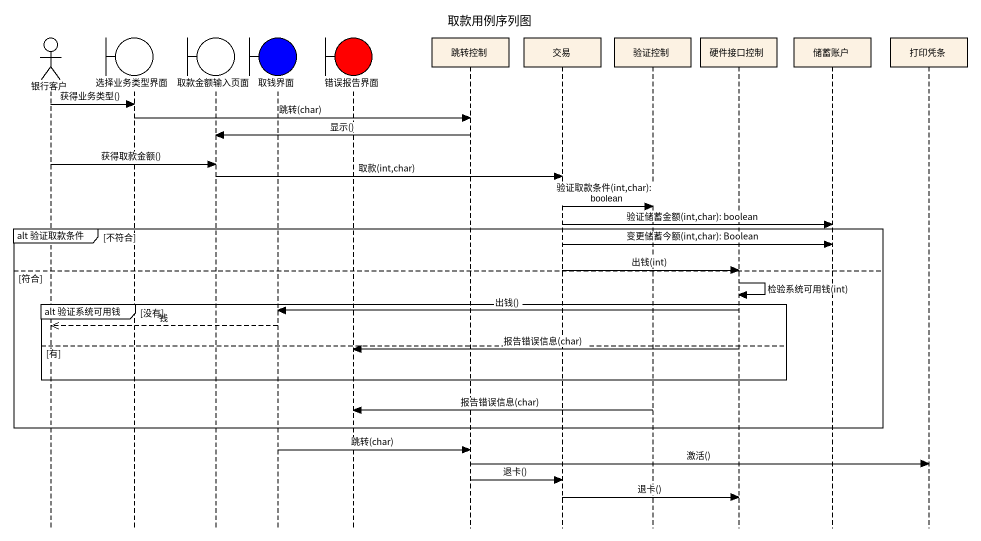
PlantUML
@startuml
title 取款用例序列图
hide footbox
actor 银行客户
boundary 选择业务类型界面
boundary 取款金额输入页面
boundary 取钱界面 #0000FF
boundary 错误报告界面 #FF0000
participant 跳转控制
participant 交易
participant 验证控制
participant 硬件接口控制
participant 储蓄账户
participant 打印凭条

银行客户 -> 选择业务类型界面 : 获得业务类型()
选择业务类型界面 -> 跳转控制 : 跳转(char)
跳转控制 -> 取款金额输入页面 : 显示()
银行客户 -> 取款金额输入页面 : 获得取款金额()
取款金额输入页面 -> 交易 : 取款(int,char)
交易 -> 验证控制 : 验证取款条件(int,char): boolean
交易 -> 储蓄账户 : 验证储蓄金额(int,char): boolean
group alt 验证取款条件 [不符合]
  交易 -> 储蓄账户 : 变更储蓄今额(int,char): Boolean
  交易 -> 硬件接口控制 : 出钱(int)
else 符合
  硬件接口控制 -> 硬件接口控制 : 检验系统可用钱(int)
  group alt 验证系统可用钱 [没有]
    硬件接口控制 -> 取钱界面 : 出钱()
    取钱界面 -->> 银行客户 : 钱
  else 有
    硬件接口控制 -> 错误报告界面 : 报告错误信息(char)
  end
  验证控制 -> 错误报告界面 : 报告错误信息(char)
end
取钱界面 -> 跳转控制 : 跳转(char)
跳转控制 -> 打印凭条 : 激活()
跳转控制 -> 交易 : 退卡()
交易 -> 硬件接口控制 : 退卡()
@enduml
